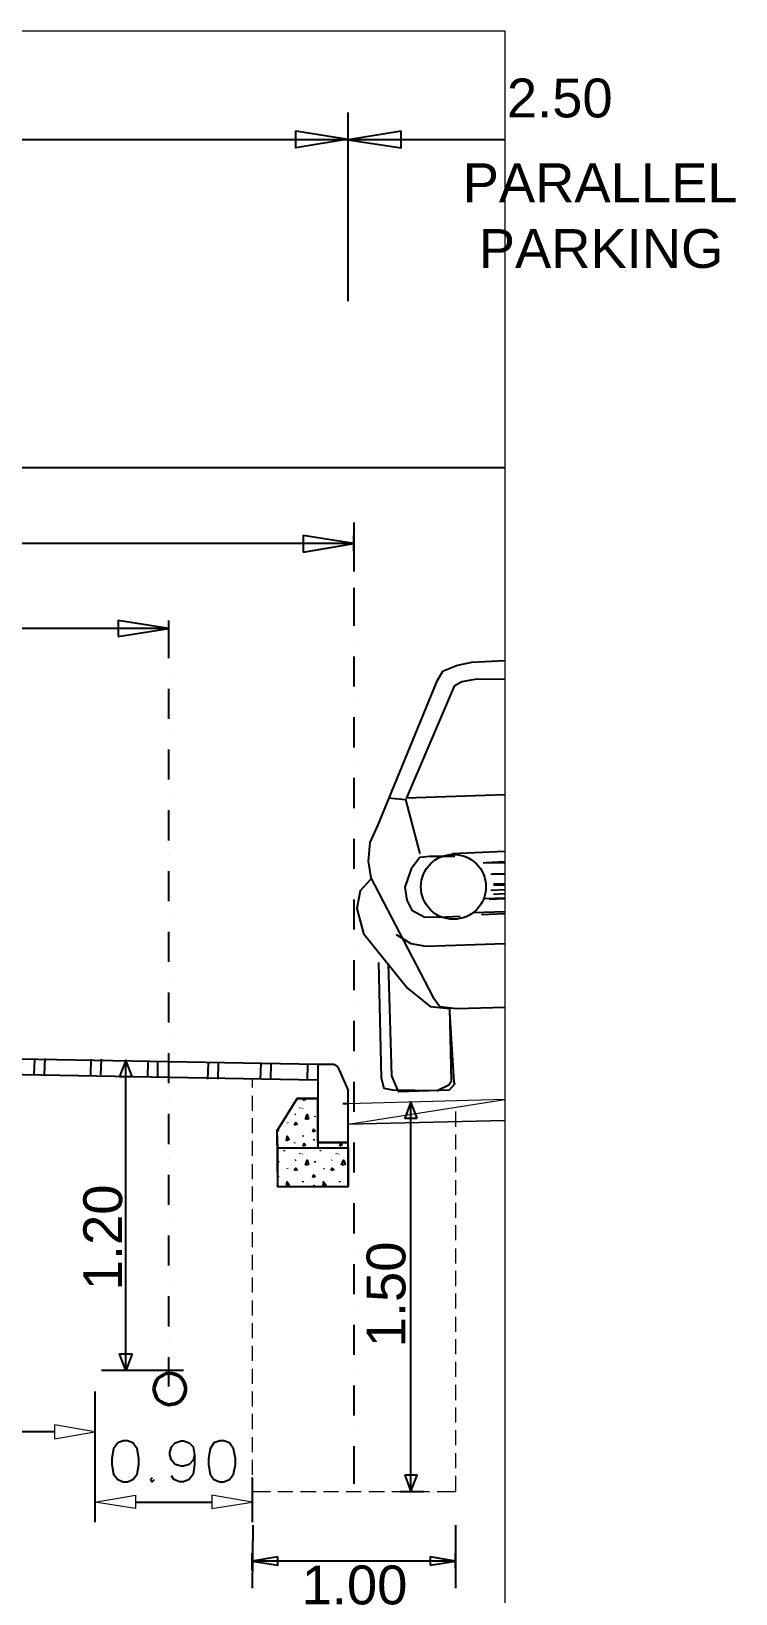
# Model space of a CAD drawing. Header units: inches. Extents: x 11 to 850, y 10 to 598.
# Drawn here: x 245.6 to 330.8, y 107.9 to 297 of the extents above; entities that cross this region are included whole.
import ezdxf

# ---------------------------------------------------------------- set-up
doc = ezdxf.new("R2010")
doc.units = ezdxf.units.IN
doc.header["$MEASUREMENT"] = 0
doc.layers.add('PDF_Geometry', color=7, linetype='Continuous')
doc.layers.add('PDF_Text', color=7, linetype='Continuous')
doc.styles.add('PDF Arial', font='arial.ttf')

msp = doc.modelspace()

# ---------------------------------------------------------------- linework, layer by layer
at = {"layer": 'PDF_Geometry', "lineweight": 0}
for points in [[(20.95, 25.05), (302.94, 25.05), (302.94, 296.96), (20.95, 296.96), (20.95, 25.05)], [(277.58, 284.93), (277.58, 283.89), (283.95, 283.89), (277.58, 284.93)], [(277.58, 282.85), (277.58, 282.85), (277.58, 283.89), (277.58, 282.85)], [(277.58, 282.85), (277.58, 283.89), (283.95, 283.89), (277.58, 282.85)], [(290.33, 284.86), (283.95, 283.82), (290.33, 283.82), (290.33, 284.86)], [(283.95, 283.82), (290.33, 283.82), (290.33, 282.85), (283.95, 283.82)], [(248.38, 128.39), (248.38, 126.7), (253.26, 127.54), (248.38, 128.39)], [(258.2, 119.87), (258.2, 118.24), (253.26, 119.02), (258.2, 119.87)], [(267.43, 119.87), (267.43, 118.24), (272.31, 119.02), (267.43, 119.87)]]:
    msp.add_lwpolyline(points, dxfattribs=at)
at = {"layer": 'PDF_Geometry', "lineweight": 25}
for points in [[(283.95, 264.31), (283.95, 287.14)], [(302.88, 283.82), (124.42, 283.82)], [(277.58, 284.93), (283.95, 283.89), (277.58, 282.85), (277.58, 284.93)], [(290.33, 284.86), (283.95, 283.82), (290.33, 282.85), (290.33, 284.86)], [(283.95, 274.39), (283.95, 276.6)], [(302.88, 244.15), (124.36, 244.15)], [(284.6, 237.52), (284.6, 235.37)], [(284.6, 236.87), (284.6, 231.6)], [(284.6, 234.98), (124.23, 234.98)], [(278.49, 233.94), (284.6, 234.98), (278.49, 235.96), (278.49, 233.94)], [(284.6, 234.07), (284.6, 235.96)], [(284.6, 229.65), (284.6, 225.03)], [(256.12, 223.73), (262.23, 224.71), (256.12, 225.68), (256.12, 223.73)], [(262.23, 223.86), (262.23, 225.68)], [(262.23, 224.71), (124.29, 224.71)], [(284.6, 223.21), (284.6, 223.21)], [(284.6, 221.32), (284.6, 217.68)], [(284.6, 215.86), (284.6, 215.86)], [(284.6, 213.98), (284.6, 210.33)], [(284.6, 208.51), (284.6, 208.51)], [(284.6, 206.63), (284.6, 202.98)], [(284.6, 201.16), (284.6, 201.16)], [(284.6, 199.28), (284.6, 195.63)], [(284.6, 193.81), (284.6, 193.81)], [(284.6, 191.93), (284.6, 188.29)], [(284.6, 186.46), (284.6, 186.46)], [(284.6, 184.58), (284.6, 180.94)], [(284.6, 179.12), (284.6, 179.12)], [(284.6, 177.23), (284.6, 173.59)], [(257.81, 170.53), (257.03, 172.48), (256.25, 170.53), (257.81, 170.53)], [(257.03, 134.96), (257.03, 172.09)], [(282.2, 171.96), (280.25, 171.96), (280.25, 161.88)], [(282.2, 171.96), (282.33, 171.96), (282.39, 171.9), (282.52, 171.83), (282.59, 171.77), (282.65, 171.64), (282.72, 171.57)], [(282.72, 171.57), (283.95, 168.84)], [(284.6, 171.77), (284.6, 171.77)], [(275.37, 161.88), (283.95, 161.88), (283.95, 168.84)], [(284.6, 169.88), (284.6, 166.24)], [(275.3, 163.9), (277.78, 167.86), (280.25, 167.86), (277.78, 167.86)], [(280.25, 167.86), (277.78, 167.86), (275.3, 163.9), (275.37, 157.2), (283.95, 157.2), (283.95, 162.53), (280.25, 162.53), (280.25, 167.86)], [(278.04, 166.76), (278.1, 166.69)], [(278.36, 166.69), (278.36, 166.63)], [(278.49, 167.6), (278.62, 167.86), (278.75, 167.73), (278.49, 167.6)], [(283.95, 167.21), (283.3, 167.21)], [(292.28, 165.46), (291.5, 167.47), (290.78, 165.46), (292.28, 165.46)], [(291.5, 120.32), (291.5, 167.47)], [(276.54, 164.94), (276.6, 164.87)], [(277.45, 164.61), (277.58, 164.94), (277.78, 164.74), (277.45, 164.61)], [(277.52, 165.91), (277.58, 165.98)], [(278.75, 165.33), (278.95, 165.91), (279.14, 165.39), (278.75, 165.33)], [(279.92, 165.65), (279.92, 165.72)], [(275.3, 163.9), (275.37, 161.88)], [(275.43, 164.03), (275.5, 163.96), (275.37, 163.9)], [(275.37, 162.79), (275.43, 162.92)], [(276.47, 162.73), (276.54, 163.31), (276.8, 162.92), (276.47, 162.73)], [(278.49, 163.25), (278.49, 163.38)], [(279.66, 163.83), (279.73, 164.16), (279.92, 163.96), (279.66, 163.83)], [(279.79, 162.79), (279.86, 162.92)], [(284.6, 164.42), (284.6, 164.42)], [(275.37, 161.88), (275.37, 157.2)], [(276.21, 161.49), (276.21, 161.62)], [(277.45, 162.53), (277.45, 162.47)], [(278.04, 161.23), (278.1, 161.17)], [(278.36, 161.17), (278.36, 161.1)], [(278.49, 162.08), (278.62, 162.4), (278.75, 162.21), (278.49, 162.08)], [(280.25, 162.53), (283.95, 162.53)], [(280.57, 161.49), (280.64, 161.62)], [(281.87, 162.53), (281.87, 162.47)], [(282.46, 161.23), (282.52, 161.17)], [(282.78, 161.17), (282.78, 161.1)], [(282.91, 162.08), (283.04, 162.4), (283.17, 162.21), (282.91, 162.08)], [(283.95, 161.88), (283.95, 157.2)], [(284.6, 162.53), (284.6, 158.89)], [(275.5, 160.13), (275.5, 160.26)], [(276.54, 159.41), (276.6, 159.34)], [(277.45, 159.15), (277.58, 159.41), (277.78, 159.21), (277.45, 159.15)], [(277.52, 160.39), (277.58, 160.45)], [(278.75, 159.8), (278.95, 160.39), (279.14, 159.87), (278.75, 159.8)], [(279.92, 160.13), (279.92, 160.26)], [(280.96, 159.41), (281.03, 159.34)], [(281.87, 159.15), (282, 159.41), (282.2, 159.21), (281.87, 159.15)], [(281.94, 160.39), (282, 160.45)], [(283.11, 159.8), (283.37, 160.39), (283.56, 159.87), (283.17, 159.8)], [(275.37, 158.56), (275.5, 158.43), (275.37, 158.37)], [(275.37, 157.26), (275.43, 157.39)], [(275.37, 157.2), (283.95, 157.2)], [(276.47, 157.2), (276.54, 157.78), (276.8, 157.39), (276.47, 157.2)], [(278.49, 157.72), (278.49, 157.85)], [(279.66, 158.3), (279.73, 158.63), (279.92, 158.43), (279.66, 158.3)], [(279.79, 157.26), (279.86, 157.39)], [(280.9, 157.2), (280.96, 157.78), (281.22, 157.39), (280.9, 157.2)], [(282.91, 157.72), (282.91, 157.85)], [(284.6, 157.07), (284.6, 157.07)], [(284.6, 155.18), (284.6, 151.54)], [(284.6, 149.72), (284.6, 149.72)], [(284.6, 147.83), (284.6, 144.19)], [(284.6, 142.37), (284.6, 142.37)], [(284.6, 140.48), (284.6, 136.84)], [(257.81, 136.97), (257.03, 134.96), (256.25, 136.97), (257.81, 136.97)], [(263.99, 134.96), (254.1, 134.96)], [(284.6, 135.02), (284.6, 135.02)], [(253.26, 132.42), (253.26, 125.07)], [(284.6, 133.14), (284.6, 129.49)], [(253.26, 131.7), (253.26, 116.62)], [(248.38, 127.54), (224.51, 127.54)], [(284.6, 127.67), (284.6, 127.67)], [(256.7, 126.44), (256.05, 126.18), (255.53, 125.46), (255.34, 124.29), (255.34, 123.58), (255.53, 122.4), (256.05, 121.75), (256.7, 121.49), (257.22, 121.49), (257.87, 121.75), (258.39, 122.4), (258.59, 123.58), (258.59, 124.29), (258.39, 125.46), (257.87, 126.18), (257.22, 126.44), (256.7, 126.44)], [(265.35, 124.75), (265.16, 124.1), (264.7, 123.58), (263.99, 123.38), (263.73, 123.38), (263.01, 123.58), (262.56, 124.1), (262.36, 124.75), (262.36, 125.01), (262.56, 125.72), (263.01, 126.18), (263.73, 126.44), (263.99, 126.44), (264.7, 126.18), (265.16, 125.72), (265.35, 124.75), (265.35, 123.58), (265.16, 122.4), (264.7, 121.75), (263.99, 121.49), (263.53, 121.49), (262.82, 121.75), (262.56, 122.21)], [(268.41, 126.44), (267.69, 126.18), (267.24, 125.46), (267.04, 124.29), (267.04, 123.58), (267.24, 122.4), (267.69, 121.75), (268.41, 121.49), (268.87, 121.49), (269.58, 121.75), (270.04, 122.4), (270.3, 123.58), (270.3, 124.29), (270.04, 125.46), (269.58, 126.18), (268.87, 126.44), (268.41, 126.44)], [(284.6, 125.79), (284.6, 121.23)], [(260.22, 121.95), (260.02, 121.75), (260.22, 121.49), (260.48, 121.75)], [(272.31, 122.01), (272.31, 116.62)], [(290.78, 122.27), (291.5, 120.32), (292.28, 122.27), (290.78, 122.27)], [(290.2, 120.32), (293.06, 120.32)], [(258.2, 119.02), (267.43, 119.02)], [(272.38, 116.23), (272.31, 108.62)], [(296.9, 116.23), (296.9, 108.62)], [(272.31, 110.76), (272.31, 112.84)], [(275.43, 112.39), (272.31, 111.87), (275.43, 111.41), (275.43, 112.39)], [(296.9, 111.87), (272.31, 111.87)], [(293.84, 111.41), (296.9, 111.87), (293.84, 112.39), (293.84, 111.41)], [(296.9, 111.02), (296.9, 112.84)]]:
    msp.add_lwpolyline(points, dxfattribs=at)
at = {"layer": 'PDF_Geometry', "color": 3, "lineweight": 0}
for points in [[(278.49, 235.96), (278.49, 234.98), (284.6, 234.98), (278.49, 235.96)], [(278.49, 235.96), (284.6, 234.98), (284.6, 234.98), (278.49, 235.96)], [(278.49, 234.98), (284.6, 234.98), (278.49, 233.94), (278.49, 234.98)], [(256.12, 225.68), (256.12, 225.68), (256.12, 225.68)], [(256.12, 225.68), (256.12, 224.71), (262.23, 224.71), (256.12, 225.68)], [(256.12, 225.68), (262.23, 224.71), (262.23, 224.71), (256.12, 225.68)], [(256.12, 224.71), (262.23, 224.71), (256.12, 223.73), (256.12, 224.71)], [(257.03, 172.48), (256.25, 170.53), (257.81, 170.53), (257.03, 172.48)], [(256.25, 170.53), (257.81, 170.53), (257.81, 170.53), (256.25, 170.53)], [(291.5, 167.47), (290.78, 165.46), (292.28, 165.46), (291.5, 167.47)], [(290.78, 165.46), (292.28, 165.46), (292.28, 165.46), (290.78, 165.46)], [(256.25, 136.97), (256.25, 136.97), (257.81, 136.97), (256.25, 136.97)], [(256.25, 136.97), (257.81, 136.97), (257.03, 134.96), (256.25, 136.97)], [(290.78, 122.27), (290.78, 122.27), (292.28, 122.27), (290.78, 122.27)], [(290.78, 122.27), (292.28, 122.27), (291.5, 120.32), (290.78, 122.27)], [(292.28, 122.27), (292.28, 122.27), (292.28, 122.27)], [(275.43, 112.39), (272.31, 111.87), (275.43, 111.87), (275.43, 112.39)], [(272.31, 111.87), (275.43, 111.87), (275.43, 111.41), (272.31, 111.87)], [(293.84, 112.39), (293.84, 111.87), (296.9, 111.87), (293.84, 112.39)], [(293.84, 111.87), (296.9, 111.87), (293.84, 111.41), (293.84, 111.87)]]:
    msp.add_lwpolyline(points, dxfattribs=at)
at = {"layer": 'PDF_Geometry', "color": 202, "lineweight": 25, "true_color": 0x8a00b8}
for points in [[(262.23, 221.13), (262.23, 224.71)], [(262.23, 219.24), (262.23, 219.24)], [(262.23, 213.78), (262.23, 217.42)], [(262.23, 211.89), (262.23, 211.89)], [(262.23, 206.43), (262.23, 210.07)], [(262.23, 204.54), (262.23, 204.54)], [(262.23, 199.08), (262.23, 202.72)], [(262.23, 197.2), (262.23, 197.2)], [(262.23, 191.73), (262.23, 195.37)], [(262.23, 189.85), (262.23, 189.85)], [(262.23, 184.38), (262.23, 188.03)], [(262.23, 182.5), (262.23, 182.5)], [(262.23, 177.03), (262.23, 180.68)], [(262.23, 175.15), (262.23, 175.15)], [(262.23, 169.69), (262.23, 173.33)], [(262.23, 167.8), (262.23, 167.8)], [(262.23, 162.34), (262.23, 165.98)], [(262.23, 160.45), (262.23, 160.45)], [(262.23, 154.99), (262.23, 158.63)], [(262.23, 153.1), (262.23, 153.1)], [(262.23, 147.64), (262.23, 151.28)], [(262.23, 145.75), (262.23, 145.75)], [(262.23, 140.29), (262.23, 143.93)], [(262.23, 138.4), (262.23, 138.4)], [(262.23, 133.01), (262.23, 136.58)]]:
    msp.add_lwpolyline(points, dxfattribs=at)
at = {"layer": 'PDF_Geometry', "color": 132, "lineweight": 25, "true_color": 0x00b8b8}
msp.add_lwpolyline([(262.23, 224.71), (262.23, 224.71)], dxfattribs=at)
at = {"layer": 'PDF_Geometry', "color": 14, "lineweight": 25, "true_color": 0x950000}
for points in [[(302.88, 220.8), (298.85, 220.61), (297.16, 220.22), (295.33, 219.5), (294.62, 218.27), (287.53, 200.97), (286.56, 198.82), (286.36, 196.55), (286.69, 194.53), (294.16, 180.16), (295.01, 178.99), (297.03, 178.73), (302.88, 178.92)], [(302.88, 218.59), (299.24, 218.53), (297.68, 218.27), (296.77, 217.75), (290.98, 204.22), (302.88, 204.61)], [(288.83, 204.22), (290.85, 204.02), (292.6, 197.46)], [(296.83, 197.13), (293.77, 197.13), (292.6, 197), (291.56, 195.63), (290.78, 193.42), (291.04, 191.86), (291.63, 190.63), (293.12, 189.85), (294.94, 189.78), (297.48, 189.91)], [(302.88, 197.72), (296.51, 197.46)], [(300.28, 196.35), (302.88, 196.42)], [(302.88, 196.48), (300.6, 196.35)], [(301.19, 194.98), (302.88, 195.05)], [(302.88, 195.05), (301.38, 194.98)], [(286.62, 194.33), (285.38, 192.97), (284.99, 190.82), (285.77, 187.83), (291.11, 181.2), (293.84, 178.99), (296.18, 178.73)], [(302.88, 193.1), (301.19, 193.03)], [(301.51, 193.81), (302.88, 193.88)], [(302.88, 193.68), (301.51, 193.68)], [(300.47, 192.06), (302.88, 192.12)], [(302.88, 191.99), (300.99, 191.93)], [(301.51, 192.58), (302.88, 192.64)], [(302.88, 190.43), (299.11, 190.3)], [(300.08, 190.11), (302.88, 190.24)], [(289.74, 187.7), (291.5, 186.59), (293.32, 186.27), (302.88, 186.59)], [(287.6, 184.32), (287.92, 170.34), (288.25, 169.1), (289.29, 168.91), (294.68, 168.84), (296.12, 169.49), (296.44, 170.01), (296.25, 178.73)], [(288.77, 184.19), (289.16, 170.6), (289.61, 169.56), (290, 168.71), (296.18, 168.91), (296.83, 169.62), (296.77, 169.82), (296.25, 178.34)]]:
    msp.add_lwpolyline(points, dxfattribs=at)
at = {"layer": 'PDF_Geometry', "color": 1, "lineweight": 25}
for points in [[(280.25, 171.96), (124.42, 174.76)], [(280.18, 170.08), (126.57, 172.87)], [(245.97, 172.55), (245.91, 170.79)], [(247.21, 172.68), (247.14, 170.79)], [(252.8, 172.61), (252.74, 170.73)], [(254.04, 172.61), (253.97, 170.73)], [(259.7, 172.29), (259.63, 170.4)], [(260.87, 172.29), (260.87, 170.4)], [(266.98, 172.09), (266.91, 170.21)], [(268.21, 172.09), (268.15, 170.21)], [(273.35, 172.09), (273.29, 170.21)], [(274.59, 172.09), (274.52, 170.21)], [(279.01, 171.96), (278.95, 170.08)]]:
    msp.add_lwpolyline(points, dxfattribs=at)
at = {"layer": 'PDF_Geometry', "color": 30, "lineweight": 20}
for points in [[(272.31, 170.21), (272.31, 169.17)], [(272.31, 168.19), (272.31, 166.37)], [(272.31, 165.46), (272.31, 163.64)], [(296.9, 166.3), (296.9, 164.42)], [(272.31, 162.73), (272.31, 160.91)], [(296.9, 163.51), (296.9, 161.69)], [(296.9, 160.78), (296.9, 158.95)], [(272.31, 159.93), (272.31, 158.11)], [(272.31, 157.2), (272.31, 155.38)], [(296.9, 157.98), (296.9, 156.16)], [(296.9, 155.25), (296.9, 153.43)], [(272.31, 154.47), (272.31, 152.65)], [(272.31, 151.67), (272.31, 149.85)], [(296.9, 152.52), (296.9, 150.7)], [(296.9, 149.72), (296.9, 147.9)], [(272.31, 148.94), (272.31, 147.12)], [(272.31, 146.21), (272.31, 144.39)], [(296.9, 146.99), (296.9, 145.17)], [(296.9, 144.26), (296.9, 142.44)], [(272.31, 143.41), (272.31, 141.59)], [(272.31, 140.68), (272.31, 138.86)], [(296.9, 141.46), (296.9, 139.64)], [(296.9, 138.73), (296.9, 136.91)], [(272.31, 137.95), (272.31, 136.13)], [(272.31, 135.15), (272.31, 133.33)], [(296.9, 136), (296.9, 134.18)], [(272.31, 132.42), (272.31, 130.6)], [(296.9, 133.2), (296.9, 131.38)], [(296.9, 130.47), (296.9, 128.65)], [(272.31, 129.69), (272.31, 127.87)], [(272.31, 126.89), (272.31, 125.07)], [(296.9, 127.74), (296.9, 125.92)], [(296.9, 124.94), (296.9, 123.12)], [(272.31, 124.16), (272.31, 122.34)], [(272.31, 121.43), (272.31, 120.32)], [(296.9, 122.21), (296.9, 120.32)], [(272.31, 120.32), (274.52, 120.32)], [(275.43, 120.32), (277.25, 120.32)], [(278.17, 120.32), (280.05, 120.32)], [(280.96, 120.32), (282.78, 120.32)], [(283.69, 120.32), (285.51, 120.32)], [(286.42, 120.32), (288.31, 120.32)], [(289.22, 120.32), (291.04, 120.32)], [(291.95, 120.32), (293.77, 120.32)], [(294.68, 120.32), (296.9, 120.32)]]:
    msp.add_lwpolyline(points, dxfattribs=at)
at = {"layer": 'PDF_Geometry', "color": 251, "lineweight": 0, "true_color": 0x545454}
for points in [[(302.88, 165.2), (283.95, 164.74), (302.88, 167.73), (302.88, 165.2)], [(283.95, 164.74), (302.88, 167.73), (283.95, 167.21), (283.95, 164.74)]]:
    msp.add_lwpolyline(points, dxfattribs=at)
at = {"layer": 'PDF_Geometry', "lineweight": 20}
for points in [[(302.88, 167.73), (283.95, 167.21)], [(302.88, 167.73), (283.95, 167.21)], [(283.95, 164.74), (302.88, 165.2), (283.95, 164.74)]]:
    msp.add_lwpolyline(points, dxfattribs=at)
at = {"layer": 'PDF_Geometry', "color": 202, "lineweight": 50, "true_color": 0x8a00b8}
msp.add_lwpolyline([(260.41, 132.75), (260.48, 132.36), (260.61, 132.03), (260.74, 131.7), (261, 131.38), (261.26, 131.18), (261.58, 130.99), (261.91, 130.86), (262.23, 130.79), (262.62, 130.86), (262.95, 130.92), (263.27, 131.05), (263.6, 131.25), (263.86, 131.51), (264.05, 131.83), (264.18, 132.16), (264.25, 132.55), (264.25, 132.88), (264.18, 133.27), (264.05, 133.59), (263.86, 133.92), (263.6, 134.18), (263.27, 134.37), (262.95, 134.5), (262.62, 134.57), (262.23, 134.63), (261.91, 134.57), (261.58, 134.44), (261.26, 134.24), (261, 134.05), (260.74, 133.72), (260.61, 133.4), (260.48, 133.07), (260.41, 132.75)], dxfattribs=at)
at = {"layer": 'PDF_Geometry', "color": 14, "lineweight": 25, "true_color": 0x950000}
msp.add_circle((296.67, 193.46), 3.93, dxfattribs=at)

# ---------------------------------------------------------------- texts
at = {"layer": 'PDF_Text', "char_height": 4.7019, "attachment_point": 7, "style": 'PDF Arial'}
for s, insert in [('\\W1.000887;2.50', (303.14, 286.47)), ('\\W1.000965;PARALLEL', (297.79, 276.28)), ('\\W1.000750;PARKING', (299.74, 268.26)), ('\\W1.001125;1.00', (278.3, 106.59))]:
    msp.add_mtext(s, dxfattribs=dict(at, insert=insert))
at = {"layer": 'PDF_Text', "char_height": 4.7019, "attachment_point": 7, "rotation": 90, "style": 'PDF Arial'}
for s, insert in [('\\W1.001125;1.20', (256.65, 144.65)), ('\\W1.001125;1.50', (290.93, 137.75))]:
    msp.add_mtext(s, dxfattribs=dict(at, insert=insert))

doc.saveas('drawing.dxf')
